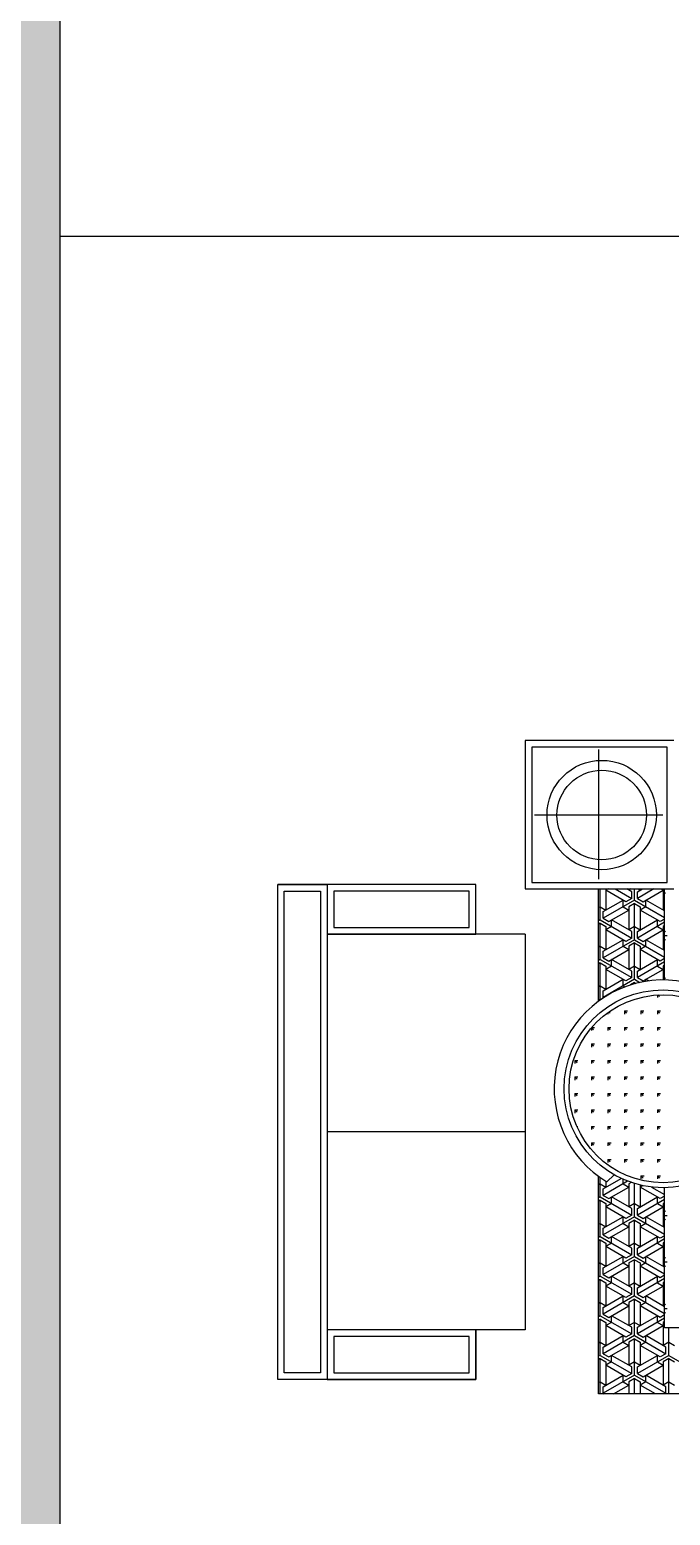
# Model space of a CAD drawing. Header units: millimetres. Extents: x -30782 to 40110, y 35885 to 73818.
# Drawn here: x -27143 to -25203, y 54918 to 59422 of the extents above; entities that cross this region are included whole.
import ezdxf

# ---------------------------------------------------------------- set-up
doc = ezdxf.new("R2010")
doc.units = ezdxf.units.MM
doc.layers.add('www.cad-blocks.net', color=7, linetype='Continuous')

# ---------------------------------------------------------------- blocks, each defined once
blk = doc.blocks.new('A$C6C4D0418')
for p, q in [((1199.7, 1980.6), (749.7, 1980.6)), ((749.7, 1980.6), (749.7, 1530.6)), ((1179.7, 1960.6), (769.7, 1960.6)), ((769.7, 1960.6), (769.7, 1550.6)), ((972.1, 1953.9), (972.1, 1560.5)), ((1179.7, 1550.6), (1179.7, 1960.6)), ((1166.2, 1754.8), (777.9, 1754.8)), ((600, 1544.1), (0, 1544.1)), ((0, 44.1), (0, 1544.1)), ((0, 1544.1), (150, 1544.1)), ((600, 1544.1), (150, 1544.1)), ((150, 1544.1), (150, 44.1)), ((150, 1544.1), (150, 44.1)), ((150, 1544.1), (150, 1394.1)), ((600, 1394.1), (600, 1544.1)), ((769.7, 1550.6), (1179.7, 1550.6)), ((20, 64.1), (20, 1524.1)), ((20, 1524.1), (130, 1524.1)), ((130, 1524.1), (130, 64.1)), ((170, 1524.1), (170, 1414.1)), ((580, 1524.1), (170, 1524.1)), ((580, 1414.1), (580, 1524.1)), ((749.7, 1530.6), (1199.7, 1530.6)), ((972.2, 1190.8), (972.2, 1530.6)), ((977, 1436.9), (977, 1530.6)), ((1080.9, 1496.9), (985.7, 1441.9)), ((985.7, 1461.9), (1046.3, 1496.9)), ((1000.8, 1530.6), (994.3, 1526.9)), ((994.3, 1530.6), (994.3, 1466.9)), ((1054.9, 1491.9), (994.3, 1526.9)), ((1022.5, 1530.6), (1072.3, 1501.9)), ((1046.3, 1476.9), (1046.3, 1496.9)), ((1072.3, 1501.9), (1054.9, 1491.9)), ((1072.3, 1521.9), (1057.2, 1530.6)), ((1070, 1530.6), (1063.6, 1526.9)), ((1063.6, 1530.6), (1063.6, 1526.9)), ((1080.9, 1486.9), (1063.6, 1476.9)), ((1072.3, 1501.9), (1072.3, 1521.9)), ((1080.9, 1496.9), (1080.9, 1530.6)), ((1080.9, 1496.9), (1172.2, 1444.2)), ((1080.9, 1376.9), (1080.9, 1486.9)), ((1080.9, 1486.9), (1098.2, 1476.9)), ((1139.3, 1530.6), (1089.6, 1501.9)), ((1089.6, 1521.9), (1104.7, 1530.6)), ((1089.6, 1501.9), (1089.6, 1521.9)), ((1089.6, 1501.9), (1106.9, 1491.9)), ((1091.8, 1530.6), (1098.2, 1526.9)), ((1098.2, 1530.6), (1098.2, 1526.9)), ((1106.9, 1491.9), (1167.5, 1526.9)), ((1115.6, 1476.9), (1115.6, 1496.9)), ((1172.2, 1464.2), (1115.6, 1496.9)), ((1161.1, 1530.6), (1167.5, 1526.9)), ((1167.5, 1530.6), (1167.5, 1466.9)), ((1172.2, 1254.9), (1172.2, 1530.6)), ((1172.2, 1520.3), (1174.5, 1518)), ((977, 1476.9), (972.2, 1474.1)), ((977, 1476.9), (994.3, 1466.9)), ((985.7, 1441.9), (985.7, 1461.9)), ((985.7, 1441.9), (1003, 1431.9)), ((1003, 1431.9), (1063.6, 1466.9)), ((1046.3, 1476.9), (1063.6, 1466.9)), ((1063.6, 1476.9), (1063.6, 1406.9)), ((1098.2, 1476.9), (1098.2, 1406.9)), ((1115.6, 1476.9), (1098.2, 1466.9)), ((1158.9, 1431.9), (1098.2, 1466.9)), ((1172.2, 1469.6), (1167.5, 1466.9)), ((170, 1414.1), (580, 1414.1)), ((977, 1436.9), (972.2, 1434.1)), ((977, 1426.9), (972.2, 1424.1)), ((977, 1436.9), (1072.3, 1381.9)), ((977, 1316.9), (977, 1426.9)), ((977, 1426.9), (994.3, 1416.9)), ((1011.6, 1416.9), (994.3, 1406.9)), ((994.3, 1416.9), (994.3, 1346.9)), ((1054.9, 1371.9), (994.3, 1406.9)), ((1011.6, 1416.9), (1011.6, 1436.9)), ((1072.3, 1401.9), (1011.6, 1436.9)), ((1080.9, 1416.9), (1063.6, 1406.9)), ((1072.3, 1381.9), (1072.3, 1401.9)), ((1080.9, 1416.9), (1098.2, 1406.9)), ((1089.6, 1401.9), (1150.2, 1436.9)), ((1172.2, 1429.6), (1089.6, 1381.9)), ((1089.6, 1381.9), (1089.6, 1401.9)), ((1106.9, 1371.9), (1167.5, 1406.9)), ((1150.2, 1416.9), (1150.2, 1436.9)), ((1150.2, 1416.9), (1167.5, 1406.9)), ((1172.2, 1439.6), (1158.9, 1431.9)), ((1172.2, 1419.6), (1167.5, 1416.9)), ((1167.5, 1416.9), (1167.5, 1346.9)), ((1172.2, 1400.9), (1174.5, 1403.1)), ((750, 1394.1), (150, 1394.1)), ((150, 1394.1), (600, 1394.1)), ((750, 1394.1), (750, 194.1)), ((977, 1356.9), (972.2, 1354.1)), ((977, 1356.9), (994.3, 1346.9)), ((1080.9, 1376.9), (985.7, 1321.9)), ((985.7, 1341.9), (1046.3, 1376.9)), ((1046.3, 1356.9), (1046.3, 1376.9)), ((1046.3, 1356.9), (1063.6, 1346.9)), ((1072.3, 1381.9), (1054.9, 1371.9)), ((1080.9, 1366.9), (1063.6, 1356.9)), ((1063.6, 1356.9), (1063.6, 1286.9)), ((1080.9, 1376.9), (1172.2, 1324.2)), ((1080.9, 1256.9), (1080.9, 1366.9)), ((1080.9, 1366.9), (1098.2, 1356.9)), ((1089.6, 1381.9), (1106.9, 1371.9)), ((1115.6, 1356.9), (1098.2, 1346.9)), ((1098.2, 1356.9), (1098.2, 1286.9)), ((1115.6, 1356.9), (1115.6, 1376.9)), ((1172.2, 1344.2), (1115.6, 1376.9)), ((1172.2, 1389.9), (1180, 1389.9)), ((1172.2, 1378.9), (1174.5, 1376.6)), ((977, 1316.9), (972.2, 1314.1)), ((977, 1306.9), (972.2, 1304.1)), ((977, 1316.9), (1072.3, 1261.9)), ((977, 1196.9), (977, 1306.9)), ((977, 1306.9), (994.3, 1296.9)), ((985.7, 1321.9), (985.7, 1341.9)), ((985.7, 1321.9), (1003, 1311.9)), ((1003, 1311.9), (1063.6, 1346.9)), ((1011.6, 1296.9), (1011.6, 1316.9)), ((1072.3, 1281.9), (1011.6, 1316.9)), ((1089.6, 1281.9), (1150.2, 1316.9)), ((1172.2, 1309.6), (1089.6, 1261.9)), ((1158.9, 1311.9), (1098.2, 1346.9)), ((1150.2, 1296.9), (1150.2, 1316.9)), ((1172.2, 1319.6), (1158.9, 1311.9)), ((1172.2, 1349.6), (1167.5, 1346.9)), ((1011.6, 1296.9), (994.3, 1286.9)), ((994.3, 1296.9), (994.3, 1226.9)), ((1054.9, 1251.9), (994.3, 1286.9)), ((1072.3, 1261.9), (1054.9, 1251.9)), ((1080.9, 1296.9), (1063.6, 1286.9)), ((1072.3, 1261.9), (1072.3, 1281.9)), ((1080.9, 1296.9), (1098.2, 1286.9)), ((1089.6, 1261.9), (1089.6, 1281.9)), ((1089.6, 1261.9), (1106.9, 1251.9)), ((1106.9, 1251.9), (1167.5, 1286.9)), ((1150.2, 1296.9), (1167.5, 1286.9)), ((1172.2, 1299.6), (1167.5, 1296.9)), ((1167.5, 1296.9), (1167.5, 1254.9)), ((1172.2, 1259.4), (1174.5, 1261.7)), ((977, 1236.9), (972.2, 1234.1)), ((977, 1236.9), (994.3, 1226.9)), ((1080.9, 1256.9), (985.7, 1201.9)), ((985.7, 1221.9), (1046.3, 1256.9)), ((985.7, 1201.9), (985.7, 1221.9)), ((1046.3, 1236.9), (1046.3, 1256.9)), ((1046.3, 1236.9), (1051.6, 1233.8)), ((1080.9, 1246.9), (1068.3, 1239.6)), ((1080.9, 1256.9), (1097.4, 1247.4)), ((1080.9, 1243.3), (1080.9, 1246.9)), ((1080.9, 1246.9), (1085.2, 1244.4)), ((1115.6, 1250.8), (1115.6, 1256.9)), ((1124, 1252), (1115.6, 1256.9)), ((977, 1196.9), (972.2, 1194.1)), ((977, 1196.9), (979, 1195.7)), ((985.7, 1201.9), (987, 1201.1)), ((1100.1, 1201.8), (1100.1, 1201.6)), ((1150.1, 1209.4), (1150.1, 1201.6)), ((1151.6, 1209.5), (1156.7, 1204.4)), ((1000.1, 1155.5), (1000.1, 1151.5)), ((1003.3, 1157.7), (1006.7, 1154.3)), ((1007.9, 1160.9), (1009.5, 1160.9)), ((1050.1, 1160.9), (1056.7, 1154.3)), ((1050.1, 1160.9), (1050.1, 1151.6)), ((1050.1, 1160.9), (1059.5, 1160.9)), ((1100.1, 1161), (1106.7, 1154.3)), ((1100.1, 1161), (1100.1, 1151.6)), ((1100.1, 1161), (1109.5, 1161)), ((1150.1, 1161), (1156.7, 1154.4)), ((1150.1, 1161), (1150.1, 1151.6)), ((1150.1, 1161), (1159.5, 1161)), ((950.1, 1109.1), (950.1, 1101.5)), ((951, 1110.1), (956.8, 1104.3)), ((951.7, 1110.9), (959.5, 1110.9)), ((1000.1, 1110.9), (1006.8, 1104.3)), ((1000.1, 1110.9), (1000.1, 1101.5)), ((1000.1, 1110.9), (1009.5, 1110.9)), ((1050.1, 1110.9), (1056.8, 1104.3)), ((1050.1, 1110.9), (1050.1, 1101.6)), ((1050.1, 1110.9), (1059.5, 1110.9)), ((1100.1, 1111), (1106.8, 1104.3)), ((1100.1, 1111), (1100.1, 1101.6)), ((1100.1, 1111), (1109.5, 1111)), ((1150.1, 1111), (1156.8, 1104.4)), ((1150.1, 1111), (1150.1, 1101.6)), ((1150.1, 1111), (1159.5, 1111)), ((950.1, 1060.9), (956.8, 1054.3)), ((950.1, 1060.9), (950.1, 1051.5)), ((950.1, 1060.9), (959.5, 1060.9)), ((1000.1, 1060.9), (1006.8, 1054.3)), ((1000.1, 1060.9), (1000.1, 1051.5)), ((1000.1, 1060.9), (1009.5, 1060.9)), ((1050.1, 1060.9), (1056.8, 1054.3)), ((1050.1, 1060.9), (1050.1, 1051.6)), ((1050.1, 1060.9), (1059.5, 1060.9)), ((1100.1, 1061), (1106.8, 1054.3)), ((1100.1, 1061), (1100.1, 1051.6)), ((1100.1, 1061), (1109.5, 1061)), ((1150.1, 1061), (1156.8, 1054.4)), ((1150.1, 1061), (1150.1, 1051.6)), ((1150.1, 1061), (1159.5, 1061)), ((900.2, 1010.9), (906.8, 1004.2)), ((900.2, 1010.9), (900.2, 1001.5)), ((900.2, 1010.9), (909.5, 1010.9)), ((950.2, 1010.9), (956.8, 1004.3)), ((950.2, 1010.9), (950.2, 1001.5)), ((950.2, 1010.9), (959.5, 1010.9)), ((1000.2, 1010.9), (1006.8, 1004.3)), ((1000.2, 1010.9), (1000.2, 1001.5)), ((1000.2, 1010.9), (1009.5, 1010.9)), ((1050.2, 1010.9), (1056.8, 1004.3)), ((1050.2, 1010.9), (1050.2, 1001.6)), ((1050.2, 1010.9), (1059.5, 1010.9)), ((1100.2, 1011), (1106.8, 1004.3)), ((1100.2, 1011), (1100.2, 1001.6)), ((1100.2, 1011), (1109.5, 1011)), ((1150.2, 1011), (1156.8, 1004.4)), ((1150.2, 1011), (1150.2, 1001.6)), ((1150.2, 1011), (1159.5, 1011)), ((900.2, 960.9), (906.8, 954.2)), ((900.2, 960.9), (900.2, 951.5)), ((900.2, 960.9), (909.6, 960.9)), ((950.2, 960.9), (956.8, 954.3)), ((950.2, 960.9), (950.2, 951.5)), ((950.2, 960.9), (959.6, 960.9)), ((1000.2, 960.9), (1006.8, 954.3)), ((1000.2, 960.9), (1000.2, 951.5)), ((1000.2, 960.9), (1009.6, 960.9)), ((1050.2, 960.9), (1056.8, 954.3)), ((1050.2, 960.9), (1050.2, 951.6)), ((1050.2, 960.9), (1059.6, 960.9)), ((1100.2, 961), (1106.8, 954.3)), ((1100.2, 961), (1100.2, 951.6)), ((1100.2, 961), (1109.6, 961)), ((1150.2, 961), (1156.8, 954.4)), ((1150.2, 961), (1150.2, 951.6)), ((1150.2, 961), (1159.6, 961)), ((900.2, 910.9), (906.8, 904.2)), ((900.2, 910.9), (900.2, 901.5)), ((900.2, 910.9), (909.6, 910.9)), ((950.2, 910.9), (956.8, 904.3)), ((950.2, 910.9), (950.2, 901.5)), ((950.2, 910.9), (959.6, 910.9)), ((1000.2, 910.9), (1006.8, 904.3)), ((1000.2, 910.9), (1000.2, 901.5)), ((1000.2, 910.9), (1009.6, 910.9)), ((1050.2, 910.9), (1056.8, 904.3)), ((1050.2, 910.9), (1050.2, 901.6)), ((1050.2, 910.9), (1059.6, 910.9)), ((1100.2, 911), (1106.8, 904.3)), ((1100.2, 911), (1100.2, 901.6)), ((1100.2, 911), (1109.6, 911)), ((1150.2, 911), (1156.8, 904.4)), ((1150.2, 911), (1150.2, 901.6)), ((1150.2, 911), (1159.6, 911)), ((900.2, 860.9), (906.9, 854.2)), ((900.2, 860.9), (900.2, 851.5)), ((900.2, 860.9), (909.6, 860.9)), ((950.2, 860.9), (956.9, 854.3)), ((950.2, 860.9), (950.2, 851.5)), ((950.2, 860.9), (959.6, 860.9)), ((1000.2, 860.9), (1006.9, 854.3)), ((1000.2, 860.9), (1000.2, 851.5)), ((1000.2, 860.9), (1009.6, 860.9)), ((1050.2, 860.9), (1056.9, 854.3)), ((1050.2, 860.9), (1050.2, 851.6)), ((1050.2, 860.9), (1059.6, 860.9)), ((1100.2, 861), (1106.9, 854.3)), ((1100.2, 861), (1100.2, 851.6)), ((1100.2, 861), (1109.6, 861)), ((1150.2, 861), (1156.9, 854.4)), ((1150.2, 861), (1150.2, 851.6)), ((1150.2, 861), (1159.6, 861)), ((906.4, 810.9), (909.6, 810.9)), ((950.3, 810.9), (956.9, 804.3)), ((950.3, 810.9), (950.3, 801.5)), ((950.3, 810.9), (959.6, 810.9)), ((1000.3, 810.9), (1006.9, 804.3)), ((1000.3, 810.9), (1000.3, 801.5)), ((1000.3, 810.9), (1009.6, 810.9)), ((1050.3, 810.9), (1056.9, 804.3)), ((1050.3, 810.9), (1050.3, 801.6)), ((1050.3, 810.9), (1059.6, 810.9)), ((1100.3, 811), (1106.9, 804.3)), ((1100.3, 811), (1100.3, 801.6)), ((1100.3, 811), (1109.6, 811)), ((1150.3, 811), (1156.9, 804.4)), ((1150.3, 811), (1150.3, 801.6)), ((1150.3, 811), (1159.6, 811)), ((750, 794.1), (150, 794.1)), ((950.3, 760.9), (956.9, 754.3)), ((950.3, 760.9), (950.3, 751.5)), ((950.3, 760.9), (959.7, 760.9)), ((1000.3, 760.9), (1006.9, 754.3)), ((1000.3, 760.9), (1000.3, 751.5)), ((1000.3, 760.9), (1009.7, 760.9)), ((1050.3, 760.9), (1056.9, 754.3)), ((1050.3, 760.9), (1050.3, 751.6)), ((1050.3, 760.9), (1059.7, 760.9)), ((1100.3, 761), (1106.9, 754.3)), ((1100.3, 761), (1100.3, 751.6)), ((1100.3, 761), (1109.7, 761)), ((1150.3, 761), (1156.9, 754.4)), ((1150.3, 761), (1150.3, 751.6)), ((1150.3, 761), (1159.7, 761)), ((1000.3, 710.9), (1006.9, 704.3)), ((1000.3, 710.9), (1000.3, 701.5)), ((1000.3, 710.9), (1009.7, 710.9)), ((1050.3, 710.9), (1056.9, 704.3)), ((1050.3, 710.9), (1050.3, 701.6)), ((1050.3, 710.9), (1059.7, 710.9)), ((1100.3, 711), (1106.9, 704.3)), ((1100.3, 711), (1100.3, 701.6)), ((1100.3, 711), (1109.7, 711)), ((1150.3, 711), (1156.9, 704.4)), ((1150.3, 711), (1150.3, 701.6)), ((1150.3, 711), (1159.7, 711)), ((972.2, 0), (972.2, 659)), ((977, 636.9), (972.2, 634.1)), ((977, 596.9), (977, 655.5)), ((977, 636.9), (994.3, 626.9)), ((985.7, 621.9), (1040.1, 653.3)), ((1060.1, 644.9), (985.7, 601.9)), ((994.3, 644.1), (994.3, 626.9)), ((1018.8, 664.4), (996.9, 642.5)), ((1046.3, 636.9), (1046.3, 650.6)), ((1046.3, 636.9), (1063.6, 626.9)), ((1070.7, 641), (1063.6, 636.9)), ((1063.6, 636.9), (1063.6, 566.9)), ((1080.9, 536.9), (1080.9, 637.7)), ((1098.2, 633), (1098.2, 566.9)), ((1105.9, 631.3), (1098.2, 626.9)), ((1100.3, 661), (1107, 654.3)), ((1100.3, 661), (1100.3, 651.6)), ((1100.3, 661), (1109.7, 661)), ((1150.3, 661), (1157, 654.4)), ((1150.3, 661), (1150.3, 651.6)), ((1150.3, 661), (1159.7, 661)), ((977, 596.9), (972.2, 594.1)), ((977, 586.9), (972.2, 584.1)), ((977, 596.9), (1072.3, 541.9)), ((977, 476.9), (977, 586.9)), ((977, 586.9), (994.3, 576.9)), ((985.7, 601.9), (985.7, 621.9)), ((985.7, 601.9), (1003, 591.9)), ((1003, 591.9), (1063.6, 626.9)), ((1011.6, 576.9), (1011.6, 596.9)), ((1072.3, 561.9), (1011.6, 596.9)), ((1089.6, 561.9), (1150.2, 596.9)), ((1172.2, 589.6), (1089.6, 541.9)), ((1158.9, 591.9), (1098.2, 626.9)), ((1132.8, 626.9), (1172.2, 604.2)), ((1150.2, 576.9), (1150.2, 596.9)), ((1172.2, 599.6), (1158.9, 591.9)), ((1172.2, 624.2), (1170.9, 624.9)), ((1172.2, 200), (1172.2, 624.9)), ((1011.6, 576.9), (994.3, 566.9)), ((994.3, 576.9), (994.3, 506.9)), ((1054.9, 531.9), (994.3, 566.9)), ((1072.3, 541.9), (1054.9, 531.9)), ((1080.9, 576.9), (1063.6, 566.9)), ((1072.3, 541.9), (1072.3, 561.9)), ((1080.9, 576.9), (1098.2, 566.9)), ((1089.6, 541.9), (1089.6, 561.9)), ((1089.6, 541.9), (1106.9, 531.9)), ((1106.9, 531.9), (1167.5, 566.9)), ((1150.2, 576.9), (1167.5, 566.9)), ((1172.2, 579.6), (1167.5, 576.9)), ((1167.5, 576.9), (1167.5, 506.9)), ((1172.2, 552.3), (1174.5, 554.6)), ((1172.2, 541.3), (1180, 541.3)), ((977, 516.9), (972.2, 514.1)), ((977, 516.9), (994.3, 506.9)), ((1080.9, 536.9), (985.7, 481.9)), ((985.7, 501.9), (1046.3, 536.9)), ((985.7, 481.9), (985.7, 501.9)), ((1003, 471.9), (1063.6, 506.9)), ((1046.3, 516.9), (1046.3, 536.9)), ((1046.3, 516.9), (1063.6, 506.9)), ((1080.9, 526.9), (1063.6, 516.9)), ((1063.6, 516.9), (1063.6, 446.9)), ((1080.9, 536.9), (1172.2, 484.2)), ((1080.9, 416.9), (1080.9, 526.9)), ((1080.9, 526.9), (1098.2, 516.9)), ((1115.6, 516.9), (1098.2, 506.9)), ((1098.2, 516.9), (1098.2, 446.9)), ((1158.9, 471.9), (1098.2, 506.9)), ((1115.6, 516.9), (1115.6, 536.9)), ((1172.2, 504.2), (1115.6, 536.9)), ((1172.2, 509.6), (1167.5, 506.9)), ((1172.2, 530.3), (1174.5, 528.1)), ((977, 476.9), (972.2, 474.1)), ((977, 466.9), (972.2, 464.1)), ((977, 476.9), (1072.3, 421.9)), ((977, 356.9), (977, 466.9)), ((977, 466.9), (994.3, 456.9)), ((985.7, 481.9), (1003, 471.9)), ((1011.6, 456.9), (994.3, 446.9)), ((994.3, 456.9), (994.3, 386.9)), ((1011.6, 456.9), (1011.6, 476.9)), ((1072.3, 441.9), (1011.6, 476.9)), ((1080.9, 456.9), (1063.6, 446.9)), ((1080.9, 456.9), (1098.2, 446.9)), ((1089.6, 441.9), (1150.2, 476.9)), ((1172.2, 469.6), (1089.6, 421.9)), ((1150.2, 456.9), (1150.2, 476.9)), ((1150.2, 456.9), (1167.5, 446.9)), ((1172.2, 479.6), (1158.9, 471.9)), ((1172.2, 459.6), (1167.5, 456.9)), ((1167.5, 456.9), (1167.5, 386.9)), ((1080.9, 416.9), (985.7, 361.9)), ((985.7, 381.9), (1046.3, 416.9)), ((1054.9, 411.9), (994.3, 446.9)), ((1046.3, 396.9), (1046.3, 416.9)), ((1072.3, 421.9), (1054.9, 411.9)), ((1080.9, 406.9), (1063.6, 396.9)), ((1072.3, 421.9), (1072.3, 441.9)), ((1080.9, 416.9), (1172.2, 364.2)), ((1080.9, 296.9), (1080.9, 406.9)), ((1080.9, 406.9), (1098.2, 396.9)), ((1089.6, 421.9), (1089.6, 441.9)), ((1089.6, 421.9), (1106.9, 411.9)), ((1106.9, 411.9), (1167.5, 446.9)), ((1115.6, 396.9), (1115.6, 416.9)), ((1172.2, 384.2), (1115.6, 416.9)), ((1172.2, 410.9), (1174.5, 413.2)), ((977, 396.9), (972.2, 394.1)), ((977, 396.9), (994.3, 386.9)), ((985.7, 361.9), (985.7, 381.9)), ((985.7, 361.9), (1003, 351.9)), ((1003, 351.9), (1063.6, 386.9)), ((1046.3, 396.9), (1063.6, 386.9)), ((1063.6, 396.9), (1063.6, 326.9)), ((1115.6, 396.9), (1098.2, 386.9)), ((1098.2, 396.9), (1098.2, 326.9)), ((1158.9, 351.9), (1098.2, 386.9)), ((1172.2, 389.6), (1167.5, 386.9)), ((1172.2, 399.9), (1180, 399.9)), ((1172.2, 388.9), (1174.5, 386.7)), ((977, 356.9), (972.2, 354.1)), ((977, 346.9), (972.2, 344.1)), ((977, 356.9), (1072.3, 301.9)), ((977, 236.9), (977, 346.9)), ((977, 346.9), (994.3, 336.9)), ((1011.6, 336.9), (994.3, 326.9)), ((994.3, 336.9), (994.3, 266.9)), ((1054.9, 291.9), (994.3, 326.9)), ((1011.6, 336.9), (1011.6, 356.9)), ((1072.3, 321.9), (1011.6, 356.9)), ((1080.9, 336.9), (1063.6, 326.9)), ((1072.3, 301.9), (1072.3, 321.9)), ((1080.9, 336.9), (1098.2, 326.9)), ((1089.6, 321.9), (1150.2, 356.9)), ((1172.2, 349.6), (1089.6, 301.9)), ((1089.6, 301.9), (1089.6, 321.9)), ((1106.9, 291.9), (1167.5, 326.9)), ((1150.2, 336.9), (1150.2, 356.9)), ((1150.2, 336.9), (1167.5, 326.9)), ((1172.2, 359.6), (1158.9, 351.9)), ((1172.2, 339.6), (1167.5, 336.9)), ((1167.5, 336.9), (1167.5, 266.9)), ((977, 276.9), (972.2, 274.1)), ((977, 276.9), (994.3, 266.9)), ((1080.9, 296.9), (985.7, 241.9)), ((985.7, 261.9), (1046.3, 296.9)), ((1046.3, 276.9), (1046.3, 296.9)), ((1046.3, 276.9), (1063.6, 266.9)), ((1072.3, 301.9), (1054.9, 291.9)), ((1080.9, 286.9), (1063.6, 276.9)), ((1063.6, 276.9), (1063.6, 206.9)), ((1080.9, 296.9), (1172.2, 244.2)), ((1080.9, 176.9), (1080.9, 286.9)), ((1080.9, 286.9), (1098.2, 276.9)), ((1089.6, 301.9), (1106.9, 291.9)), ((1115.6, 276.9), (1098.2, 266.9)), ((1098.2, 276.9), (1098.2, 206.9)), ((1115.6, 276.9), (1115.6, 296.9)), ((1172.2, 264.2), (1115.6, 296.9)), ((1172.2, 269.5), (1174.5, 271.8)), ((977, 236.9), (972.2, 234.1)), ((977, 226.9), (972.2, 224.1)), ((977, 236.9), (1072.3, 181.9)), ((977, 116.9), (977, 226.9)), ((977, 226.9), (994.3, 216.9)), ((985.7, 241.9), (985.7, 261.9)), ((985.7, 241.9), (1003, 231.9)), ((1003, 231.9), (1063.6, 266.9)), ((1011.6, 216.9), (1011.6, 236.9)), ((1072.3, 201.9), (1011.6, 236.9)), ((1089.6, 201.9), (1150.2, 236.9)), ((1172.2, 229.6), (1089.6, 181.9)), ((1158.9, 231.9), (1098.2, 266.9)), ((1150.2, 216.9), (1150.2, 236.9)), ((1172.2, 239.6), (1158.9, 231.9)), ((1172.2, 269.6), (1167.5, 266.9)), ((1172.2, 258.5), (1180, 258.5)), ((1172.2, 247.5), (1174.5, 245.2)), ((750, 194.1), (150, 194.1)), ((600, 194.1), (150, 194.1)), ((150, 194.1), (150, 44.1)), ((600, 194.1), (600, 44.1)), ((600, 44.1), (600, 194.1)), ((1011.6, 216.9), (994.3, 206.9)), ((994.3, 216.9), (994.3, 146.9)), ((1054.9, 171.9), (994.3, 206.9)), ((1072.3, 181.9), (1054.9, 171.9)), ((1080.9, 216.9), (1063.6, 206.9)), ((1072.3, 181.9), (1072.3, 201.9)), ((1080.9, 216.9), (1098.2, 206.9)), ((1089.6, 181.9), (1089.6, 201.9)), ((1089.6, 181.9), (1106.9, 171.9)), ((1106.9, 171.9), (1167.5, 206.9)), ((1150.2, 216.9), (1167.5, 206.9)), ((1172.2, 219.6), (1167.5, 216.9)), ((1167.5, 216.9), (1167.5, 146.9)), ((3632.9, 200), (1172.2, 200)), ((1184.8, 116.9), (1184.8, 200)), ((580, 174.1), (170, 174.1)), ((170, 174.1), (170, 64.1)), ((580, 64.1), (580, 174.1)), ((977, 156.9), (972.2, 154.1)), ((977, 156.9), (994.3, 146.9)), ((1080.9, 176.9), (985.7, 121.9)), ((985.7, 141.9), (1046.3, 176.9)), ((985.7, 121.9), (985.7, 141.9)), ((1003, 111.9), (1063.6, 146.9)), ((1046.3, 156.9), (1046.3, 176.9)), ((1046.3, 156.9), (1063.6, 146.9)), ((1080.9, 166.9), (1063.6, 156.9)), ((1063.6, 156.9), (1063.6, 86.9)), ((1080.9, 176.9), (1176.2, 121.9)), ((1080.9, 56.9), (1080.9, 166.9)), ((1080.9, 166.9), (1098.2, 156.9)), ((1115.6, 156.9), (1098.2, 146.9)), ((1098.2, 156.9), (1098.2, 86.9)), ((1158.9, 111.9), (1098.2, 146.9)), ((1115.6, 156.9), (1115.6, 176.9)), ((1176.2, 141.9), (1115.6, 176.9)), ((1184.8, 156.9), (1167.5, 146.9)), ((1176.2, 121.9), (1176.2, 141.9)), ((1184.8, 156.9), (1202.2, 146.9)), ((977, 116.9), (972.2, 114.1)), ((977, 106.9), (972.2, 104.1)), ((977, 116.9), (1072.3, 61.9)), ((977, 0), (977, 106.9)), ((977, 106.9), (994.3, 96.9)), ((985.7, 121.9), (1003, 111.9)), ((1011.6, 96.9), (994.3, 86.9)), ((994.3, 96.9), (994.3, 26.9)), ((1011.6, 96.9), (1011.6, 116.9)), ((1072.3, 81.9), (1011.6, 116.9)), ((1080.9, 96.9), (1063.6, 86.9)), ((1080.9, 96.9), (1098.2, 86.9)), ((1184.8, 116.9), (1089.6, 61.9)), ((1089.6, 81.9), (1150.2, 116.9)), ((1150.2, 96.9), (1150.2, 116.9)), ((1150.2, 96.9), (1167.5, 86.9)), ((1176.2, 121.9), (1158.9, 111.9)), ((1184.8, 106.9), (1167.5, 96.9)), ((1167.5, 96.9), (1167.5, 26.9)), ((1184.8, 116.9), (1280.1, 61.9)), ((1184.8, 0), (1184.8, 106.9)), ((1184.8, 106.9), (1202.2, 96.9)), ((130, 64.1), (20, 64.1)), ((170, 64.1), (580, 64.1)), ((1080.9, 56.9), (985.7, 1.9)), ((985.7, 21.9), (1046.3, 56.9)), ((1054.9, 51.9), (994.3, 86.9)), ((1046.3, 36.9), (1046.3, 56.9)), ((1072.3, 61.9), (1054.9, 51.9)), ((1080.9, 46.9), (1063.6, 36.9)), ((1072.3, 61.9), (1072.3, 81.9)), ((1080.9, 56.9), (1176.2, 1.9)), ((1080.9, 0), (1080.9, 46.9)), ((1080.9, 46.9), (1098.2, 36.9)), ((1089.6, 61.9), (1089.6, 81.9)), ((1089.6, 61.9), (1106.9, 51.9)), ((1106.9, 51.9), (1167.5, 86.9)), ((1115.6, 36.9), (1115.6, 56.9)), ((1176.2, 21.9), (1115.6, 56.9)), ((600, 44.1), (0, 44.1)), ((150, 44.1), (0, 44.1)), ((150, 44.1), (600, 44.1)), ((977, 36.9), (972.2, 34.1)), ((977, 36.9), (994.3, 26.9)), ((985.7, 1.9), (985.7, 21.9)), ((985.7, 1.9), (988.9, 0)), ((1017, 0), (1063.6, 26.9)), ((1046.3, 36.9), (1063.6, 26.9)), ((1063.6, 36.9), (1063.6, 0)), ((1115.6, 36.9), (1098.2, 26.9)), ((1098.2, 36.9), (1098.2, 0)), ((1144.8, 0), (1098.2, 26.9)), ((1184.8, 36.9), (1167.5, 26.9)), ((1176.2, 1.9), (1172.9, 0)), ((1176.2, 1.9), (1176.2, 21.9)), ((1184.8, 36.9), (1202.2, 26.9)), ((3832.9, 0), (972.2, 0))]:
    blk.add_line(p, q)
for centre, radius in [((981.6, 1754.8), 165.7), ((981.6, 1754.8), 135.7), ((1167.6, 924.9), 300), ((1167.6, 924.9), 285)]:
    blk.add_circle(centre, radius)
blk.add_arc((1167.6, 924.9), 330, 31.2095, 238.8433)
blk = doc.blocks.new('format')
at = {"true_color": 0x444444}
blk.add_hatch(color=250, dxfattribs=at).paths.add_polyline_path([(-30781.7, 35884.5), (-27052.7, 35884.5), (-27052.7, 73818), (-30781.7, 73818)])
blk.add_line((-27052.7, 73818), (-27052.7, 35884.5))
at = {"color": 250, "true_color": 0x444444}
blk.add_line((-27052.7, 73818), (-27052.7, 35884.5), dxfattribs=at)
at = {"color": 155, "true_color": 0x546d8e}
blk.add_line((-27052.7, 58795.7), (40110.2, 58795.7), dxfattribs=at)

msp = doc.modelspace()

# ---------------------------------------------------------------- block references
msp.add_blockref('A$C6C4D0418', (-26392.4, 55286.1))
at = {"layer": 'www.cad-blocks.net'}
msp.add_blockref('format', (0, 0), dxfattribs=at)

doc.saveas('drawing.dxf')
